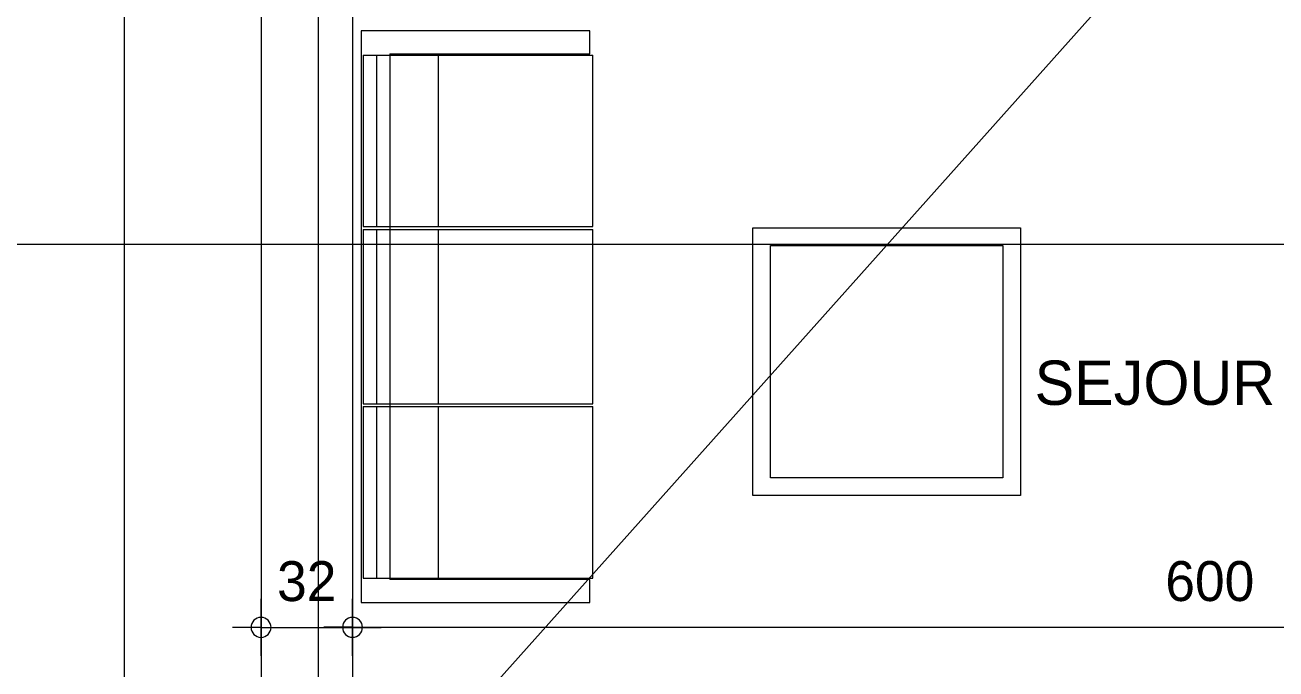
# Model space of a CAD drawing. Header units: metres. Extents: x 1.8 to 61.8, y -53.3 to -11.3.
# Drawn here: x 5.776 to 10.153, y -22.852 to -20.599 of the extents above; entities that cross this region are included whole.
import ezdxf
from ezdxf.enums import TextEntityAlignment as Align
from ezdxf.lldxf.tags import DXFTag

# ---------------------------------------------------------------- set-up
doc = ezdxf.new("R2010")
doc.units = ezdxf.units.M
doc.header["$MEASUREMENT"] = 0
for name, color, linetype in [('Calque commun', 7, 'Continuous'), ('Cotations', 7, 'Continuous'), ('Textes', 7, 'Continuous')]:
    doc.layers.add(name, color=color, linetype=linetype)
doc.styles.add('Century Gothic15', font='GOTHIC.TTF', dxfattribs={"height": 0.139636})
doc.styles.add('Century Gothic18', font='GOTHIC.TTF', dxfattribs={"height": 0.155151})
tags = doc.linetypes.add('DASHDOT2', pattern=[0.5, 0.25, -0.125, 0, -0.125]).pattern_tags.tags
tags[10:11] = [DXFTag(74, 4), DXFTag(75, 0), DXFTag(340, '0'), DXFTag(46, 1.0), DXFTag(50, 0.0), DXFTag(44, 0.0), DXFTag(45, 0.0)]
tags[8:9] = [DXFTag(74, 4), DXFTag(75, 0), DXFTag(340, '0'), DXFTag(46, 1.0), DXFTag(50, 0.0), DXFTag(44, 0.0), DXFTag(45, 0.0)]
tags[6:7] = [DXFTag(74, 4), DXFTag(75, 0), DXFTag(340, '0'), DXFTag(46, 1.0), DXFTag(50, 0.0), DXFTag(44, 0.0), DXFTag(45, 0.0)]
tags[4:5] = [DXFTag(74, 4), DXFTag(75, 0), DXFTag(340, '0'), DXFTag(46, 1.0), DXFTag(50, 0.0), DXFTag(44, 0.0), DXFTag(45, 0.0)]
tags = doc.linetypes.add('DOT2', pattern=[0.125, 0, -0.125]).pattern_tags.tags
tags[6:7] = [DXFTag(74, 4), DXFTag(75, 0), DXFTag(340, '0'), DXFTag(46, 1.0), DXFTag(50, 0.0), DXFTag(44, 0.0), DXFTag(45, 0.0)]
tags[4:5] = [DXFTag(74, 4), DXFTag(75, 0), DXFTag(340, '0'), DXFTag(46, 1.0), DXFTag(50, 0.0), DXFTag(44, 0.0), DXFTag(45, 0.0)]

# ---------------------------------------------------------------- blocks, each defined once
blk = doc.blocks.new('Block52944')
at = {"layer": 'Calque commun', "color": 7, "linetype": 'Continuous', "lineweight": 18}
blk.add_line((6.6015, -14.7998), (6.6015, -23.7998), dxfattribs=at)
at = {"layer": 'Calque commun', "color": 7, "linetype": 'Continuous', "lineweight": 9}
for p, q in [((6.8015, -14.9998), (6.8015, -23.5998)), ((6.9216, -15.1198), (6.9216, -23.4798))]:
    blk.add_line(p, q, dxfattribs=at)
blk = doc.blocks.new('DimLine53045')
at = {"layer": 'Calque commun', "color": 5, "linetype": 'Continuous', "lineweight": 9}
blk.add_line((6.1238, -23.7998, 0), (6.1238, -14.7998, 0), dxfattribs=at)
blk = doc.blocks.new('new61')
at = {"layer": 'Calque commun', "color": 5, "linetype": 'Continuous', "lineweight": 9}
blk.add_arc((0, 0), 0.5, 0, 359.99941, dxfattribs=at)
blk = doc.blocks.new('new62')
at = {"layer": 'Calque commun', "color": 5, "linetype": 'Continuous', "lineweight": 9}
blk.add_arc((0, 0), 0.5, 0, 359.99941, dxfattribs=at)
blk = doc.blocks.new('DimLine53332')
at = {"layer": 'Calque commun', "color": 5, "linetype": 'Continuous', "lineweight": 9}
for p, q in [((6.6015, -22.8068), (6.6015, -22.6068)), ((6.9216, -22.8068), (6.9216, -22.6068)), ((6.6015, -22.7068), (6.5015, -22.7068)), ((6.6015, -22.7068), (6.9216, -22.7068)), ((6.9216, -22.7068), (7.0216, -22.7068))]:
    blk.add_line(p, q, dxfattribs=at)
at = {"layer": 'Calque commun', "color": 5, "linetype": 'Continuous', "lineweight": 9, "xscale": 0.07000000029802322, "yscale": 0.07000000029802322, "zscale": 0.07000000029802322}
for name, p in [('new61', (6.6015, -22.7068)), ('new62', (6.9216, -22.7068))]:
    blk.add_blockref(name, p, dxfattribs=at)
at = {"layer": 'Calque commun', "color": 5, "linetype": 'Continuous', "lineweight": 9, "style": 'Century Gothic15'}
blk.add_text('32', height=0.13964, dxfattribs=at).set_placement((6.7616, -22.6568), align=Align.BOTTOM_CENTER)
blk = doc.blocks.new('lrtbl3-3')
at = {"layer": 'Calque commun', "color": 8, "linetype": 'ByBlock', "lineweight": 9}
for p, q in [((0, 0), (0.6, 0)), ((0, -0.6), (0, 0)), ((0.6, 0), (0.6, -0.6)), ((0.04, -0.04), (0.56, -0.04)), ((0.04, -0.56), (0.04, -0.04)), ((0.56, -0.04), (0.56, -0.56)), ((0.56, -0.56), (0.04, -0.56)), ((0.6, -0.6), (0, -0.6))]:
    blk.add_line(p, q, dxfattribs=at)
blk = doc.blocks.new('sofa3-3')
at = {"layer": 'Calque commun', "color": 8, "linetype": 'ByBlock', "lineweight": 9}
for p, q in [((0, 0), (0, -0.8)), ((2, 0), (0, 0)), ((2, 0), (2, 0)), ((2, 0), (2, 0)), ((2, 0), (2, 0)), ((2, 0), (2, 0)), ((2, -0.8), (2, 0)), ((0.685, -0.0067), (0.085, -0.0067)), ((0.085, -0.0067), (0.085, -0.1)), ((0.685, -0.0067), (0.685, -0.1)), ((1.305, -0.0067), (0.695, -0.0067)), ((0.695, -0.0067), (0.695, -0.1)), ((1.305, -0.0067), (1.305, -0.1)), ((1.915, -0.0067), (1.315, -0.0067)), ((1.315, -0.0067), (1.315, -0.1)), ((1.915, -0.0067), (1.915, -0.1)), ((0.685, -0.054), (0.085, -0.054)), ((1.305, -0.054), (0.695, -0.054)), ((1.915, -0.054), (1.315, -0.054)), ((0.08, -0.1), (0.08, -0.1)), ((0.08, -0.1), (0.08, -0.1)), ((0.08, -0.1), (0.08, -0.1)), ((0.08, -0.1), (0.08, -0.1)), ((0.085, -0.1), (0.08, -0.1)), ((0.08, -0.74), (0.08, -0.1)), ((0.685, -0.1), (0.085, -0.1)), ((0.085, -0.1), (0.085, -0.14)), ((0.085, -0.11), (0.085, -0.11)), ((0.085, -0.11), (0.085, -0.11)), ((0.695, -0.1), (0.685, -0.1)), ((0.685, -0.1), (0.685, -0.14)), ((0.685, -0.11), (0.685, -0.11)), ((0.685, -0.11), (0.685, -0.11)), ((1.305, -0.1), (0.695, -0.1)), ((0.695, -0.1), (0.695, -0.14)), ((0.695, -0.11), (0.695, -0.11)), ((0.695, -0.11), (0.695, -0.11)), ((1.315, -0.1), (1.305, -0.1)), ((1.305, -0.1), (1.305, -0.14)), ((1.305, -0.11), (1.305, -0.11)), ((1.305, -0.11), (1.305, -0.11)), ((1.915, -0.1), (1.315, -0.1)), ((1.315, -0.1), (1.315, -0.14)), ((1.315, -0.11), (1.315, -0.11)), ((1.315, -0.11), (1.315, -0.11)), ((1.92, -0.1), (1.915, -0.1)), ((1.915, -0.1), (1.915, -0.14)), ((1.915, -0.11), (1.915, -0.11)), ((1.915, -0.11), (1.915, -0.11)), ((1.92, -0.1), (1.92, -0.1)), ((1.92, -0.1), (1.92, -0.1)), ((1.92, -0.1), (1.92, -0.1)), ((1.92, -0.1), (1.92, -0.1)), ((1.92, -0.1), (1.92, -0.74)), ((0.085, -0.14), (0.085, -0.81)), ((0.685, -0.14), (0.685, -0.81)), ((0.695, -0.14), (0.695, -0.81)), ((1.305, -0.14), (1.305, -0.81)), ((1.315, -0.14), (1.315, -0.81)), ((1.915, -0.14), (1.915, -0.81)), ((0.085, -0.27), (0.685, -0.27)), ((0.695, -0.27), (1.305, -0.27)), ((1.315, -0.27), (1.915, -0.27)), ((0.08, -0.76), (0.08, -0.74)), ((1.92, -0.74), (1.92, -0.76)), ((0.08, -0.8), (0.08, -0.76)), ((1.92, -0.76), (1.92, -0.8)), ((0, -0.8), (0, -0.8)), ((0, -0.8), (0, -0.8)), ((0, -0.8), (0.08, -0.8)), ((0.08, -0.8), (0.08, -0.8)), ((0.08, -0.8), (0.08, -0.8)), ((0.085, -0.81), (0.085, -0.81)), ((0.085, -0.81), (0.085, -0.81)), ((0.085, -0.81), (0.685, -0.81)), ((0.685, -0.81), (0.685, -0.81)), ((0.685, -0.81), (0.685, -0.81)), ((0.695, -0.81), (0.695, -0.81)), ((0.695, -0.81), (0.695, -0.81)), ((0.695, -0.81), (1.305, -0.81)), ((1.305, -0.81), (1.305, -0.81)), ((1.305, -0.81), (1.305, -0.81)), ((1.315, -0.81), (1.315, -0.81)), ((1.315, -0.81), (1.315, -0.81)), ((1.315, -0.81), (1.915, -0.81)), ((1.915, -0.81), (1.915, -0.81)), ((1.915, -0.81), (1.915, -0.81)), ((1.92, -0.8), (1.92, -0.8)), ((1.92, -0.8), (1.92, -0.8)), ((1.92, -0.8), (2, -0.8))]:
    blk.add_line(p, q, dxfattribs=at)
blk = doc.blocks.new('XMODULE1PDNONPMR')
at = {"layer": 'Calque commun', "color": 5, "linetype": 'Continuous', "lineweight": 9}
blk.add_arc((0, 0), 0.5, 0, 359.99941, dxfattribs=at)
blk = doc.blocks.new('DimLine53340-2')
at = {"layer": 'Calque commun', "color": 5, "linetype": 'Continuous', "lineweight": 9}
for p, q in [((6.9216, -23.6782), (6.9216, -23.4782)), ((6.9216, -23.5782), (6.8216, -23.5782)), ((6.9216, -23.5782), (12.9215, -23.5782))]:
    blk.add_line(p, q, dxfattribs=at)
at = {"layer": 'Calque commun', "color": 5, "linetype": 'Continuous', "lineweight": 9, "xscale": 0.07000000029802322, "yscale": 0.07000000029802322, "zscale": 0.07000000029802322}
blk.add_blockref('XMODULE1PDNONPMR', (6.9216, -23.5782), dxfattribs=at)
at = {"layer": 'Calque commun', "color": 5, "linetype": 'Continuous', "lineweight": 9, "style": 'Century Gothic15'}
blk.add_text('600', height=0.13964, dxfattribs=at).set_placement((9.9215, -23.5282), align=Align.BOTTOM_CENTER)
blk = doc.blocks.new('XMODULE1PDNONPMR75')
at = {"layer": 'Calque commun', "color": 0, "linetype": 'DOT2', "lineweight": -2, "xscale": -1, "yscale": -1, "zscale": -1, "rotation": -90.00000000000001}
blk.add_blockref('sofa3-3', (6.9522, -23.4912), dxfattribs=at)
at = {"layer": 'Calque commun', "color": 0, "linetype": 'DOT2', "lineweight": -2, "xscale": -1.5625, "yscale": -1.5625, "zscale": -1.5625}
blk.add_blockref('lrtbl3-3', (9.2594, -23.1174), dxfattribs=at)
at = {"layer": 'Calque commun', "color": 5, "linetype": 'Continuous', "lineweight": 9}
blk.add_blockref('DimLine53340-2', (0, 0), dxfattribs=at)
at = {"layer": 'Textes', "color": 5, "linetype": 'ByBlock', "lineweight": -2, "style": 'Century Gothic18'}
blk.add_text('SEJOUR', height=0.15515, dxfattribs=at).set_placement((10.15, -22.6448), align=Align.TOP_RIGHT)

msp = doc.modelspace()

# ---------------------------------------------------------------- linework, layer by layer
at = {"layer": 'Calque commun', "color": 12, "linetype": 'Continuous', "lineweight": 18}
msp.add_line((6.8015, -15.0001), (6.8015, -23.6001), dxfattribs=at)
at = {"layer": 'Cotations', "color": 1, "linetype": 'DASHDOT2', "lineweight": 18}
msp.add_line((5.4524, -21.3661), (28.0299, -21.3661), dxfattribs=at)

# ---------------------------------------------------------------- block references
at = {"layer": 'Calque commun', "color": 5, "linetype": 'Continuous', "lineweight": 9}
for name in ['DimLine53045', 'DimLine53332']:
    msp.add_blockref(name, (0, 0), dxfattribs=at)
at = {"layer": 'Calque commun', "color": 0, "linetype": 'ByBlock', "lineweight": -2}
for name, p in [('Block52944', (0, 0)), ('XMODULE1PDNONPMR75', (0, 0.8716))]:
    msp.add_blockref(name, p, dxfattribs=at)

# ---------------------------------------------------------------- meshes
at = {"layer": 'Calque commun', "color": 7, "linetype": 'Continuous', "lineweight": 9}
mesh = msp.add_polyface(dxfattribs=at)
corners = [(61.7636, -11.3086), (1.7636, -11.3086), (1.7636, -53.3086), (61.7636, -53.3086)]
mesh.append_faces([[corners[k] for k in face] for face in [(0, 1, 2, 3)]], dxfattribs={"color": 7})
at = {"layer": 'Calque commun', "color": 9, "linetype": 'Continuous', "lineweight": 9}
mesh = msp.add_polyface(dxfattribs=at)
corners = [(19.4015, -16.6552), (19.6015, -23.8198), (26.0015, -23.8198), (6.6015, -23.8198), (13.0015, -23.8198), (13.0015, -16.6552), (26.0015, -14.8198), (6.6015, -14.8198), (13.0015, -25.6552), (13.2015, -14.8198), (19.4015, -14.8198), (13.2015, -16.6552), (19.6015, -25.6552)]
mesh.append_faces([[corners[k] for k in face] for face in [(6, 0, 2), (3, 5, 7), (8, 1, 4)]], dxfattribs={"vtx0": -1, "vtx1": -1, "color": 9})
mesh.append_faces([[corners[k] for k in face] for face in [(0, 4, 1)]], dxfattribs={"vtx0": -1, "vtx1": -1, "vtx2": -1, "color": 9})
mesh.append_faces([[corners[k] for k in face] for face in [(0, 1, 2)]], dxfattribs={"vtx0": -1, "vtx2": -1, "color": 9})
mesh.append_faces([[corners[k] for k in face] for face in [(12, 1, 8)]], dxfattribs={"vtx1": -1, "color": 9})
mesh.append_faces([[corners[k] for k in face] for face in [(3, 4, 5), (9, 7, 5), (0, 5, 4)]], dxfattribs={"vtx1": -1, "vtx2": -1, "color": 9})
mesh.append_faces([[corners[k] for k in face] for face in [(6, 10, 0), (5, 11, 9)]], dxfattribs={"vtx2": -1, "color": 9})

doc.saveas('drawing.dxf')
